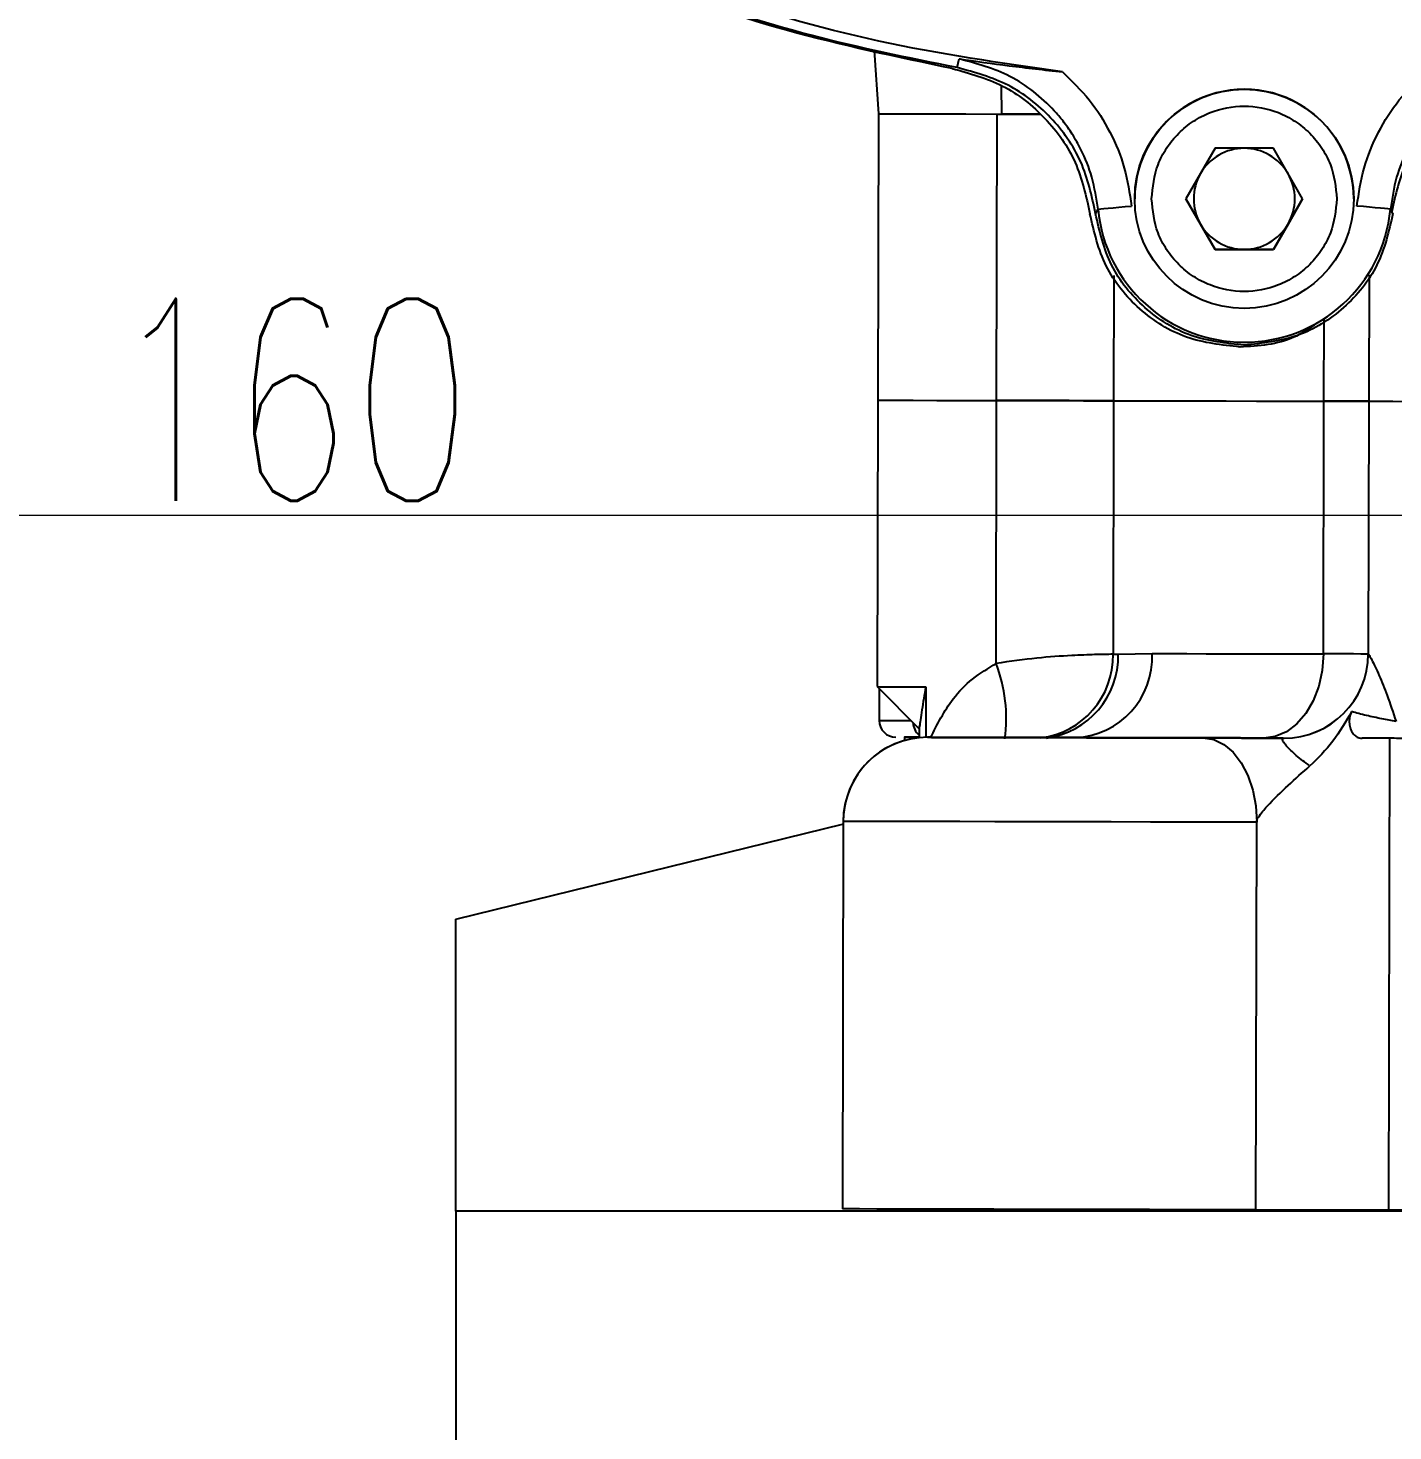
# Model space of a CAD drawing. Header units: millimetres. Extents: x 5659 to 7608, y 3628 to 5007.
# Drawn here: x 6168.6 to 6249.6, y 4589.6 to 4672.9 of the extents above; entities that cross this region are included whole.
import ezdxf

# ---------------------------------------------------------------- set-up
doc = ezdxf.new("R2010")
doc.units = ezdxf.units.MM
doc.layers.add('AM_5', color=3, linetype='Continuous', lineweight=25)
doc.styles.add('SLDTEXTSTYLE1', font='txt.shx', dxfattribs={"width": 0.7, "bigfont": 'gbcbig.shx'})
doc.dimstyles.new('SLDDIMSTYLE12$0', dxfattribs={"dimtxt": 12, "dimasz": 10, "dimexe": 0, "dimexo": 0.0625, "dimgap": 0.875, "dimtad": 1, "dimdec": 1, "dimlfac": 1.8, "dimrnd": 1e-09, "dimzin": 12, "dimdsep": 46, "dimtxsty": 'SLDTEXTSTYLE1', "dimcen": 0.09, "dimdle": 8.16, "dimclrd": 3, "dimclre": 3, "dimadec": 0, "dimazin": 3, "dimtfac": 1, "dimtdec": 1, "dimtofl": 0, "dimtmove": 0, "dimatfit": 3, "dimfxl": 0, "dimfrac": 2, "dimtolj": 1, "dimlwd": 5, "dimlwe": 5, "dimarcsym": 0})

# ---------------------------------------------------------------- blocks, each defined once
blk = doc.blocks.new('*D59')
at = {"layer": 'AM_5', "color": 3, "linetype": 'Continuous', "lineweight": 5, "transparency": 16777216}
for p, q in [((6119.542, 4667.946), (6119.542, 4643.946)), ((6271.464, 4643.946), (6129.542, 4643.946))]:
    blk.add_line(p, q, dxfattribs=at)
at = {"layer": 'AM_5', "color": 3, "lineweight": 5, "transparency": 16777216}
blk.add_line((6281.464, 4631.233), (6281.464, 4643.946), dxfattribs=at)
at = {"layer": 'AM_5', "color": 3, "transparency": 16777216}
for points in [[(6129.542, 4645.612), (6129.542, 4642.279), (6119.542, 4643.946)], [(6271.464, 4645.612), (6271.464, 4642.279), (6281.464, 4643.946)]]:
    blk.add_solid(points, dxfattribs=at)
at = {"layer": 'Defpoints', "color": 0, "transparency": 16777216}
for p in [(6119.542, 4668.009), (6119.542, 4643.946), (6281.464, 4631.17)]:
    blk.add_point(p, dxfattribs=at)
at = {"layer": 'AM_5', "color": 0, "transparency": 16777216, "insert": (6184.18, 4650.821), "char_height": 12, "attachment_point": 5, "style": 'SLDTEXTSTYLE1'}
blk.add_mtext('\\A1;160', dxfattribs=at)

msp = doc.modelspace()

# ---------------------------------------------------------------- linework, layer by layer
at = {"color": 7, "linetype": 'Continuous', "lineweight": 25}
for p, q in [((6218.787, 4671.554), (6219.042, 4667.797)), ((6223.728, 4670.535), (6223.848, 4671.052)), ((6226.377, 4667.781), (6226.354, 4669.464)), ((6219.042, 4667.797), (6219.006, 4650.797)), ((6226.062, 4650.781), (6226.098, 4667.781)), ((6228.593, 4667.776), (6226.377, 4667.781)), ((6239.024, 4665.749), (6237.292, 4662.749)), ((6242.488, 4665.749), (6239.024, 4665.749)), ((6244.22, 4662.749), (6242.488, 4665.749)), ((6234.256, 4662.756), (6234.256, 4662.756)), ((6237.292, 4662.749), (6239.024, 4659.749)), ((6238.158, 4661.249), (6237.292, 4662.749)), ((6242.488, 4659.749), (6244.22, 4662.749)), ((6244.22, 4662.749), (6243.354, 4661.249)), ((6247.256, 4662.742), (6247.256, 4662.742)), ((6231.931, 4661.884), (6232.08, 4662.134)), ((6249.582, 4661.884), (6249.433, 4662.134)), ((6239.024, 4659.749), (6238.158, 4661.249)), ((6243.354, 4661.249), (6242.488, 4659.749)), ((6239.024, 4659.749), (6242.488, 4659.749)), ((6239.024, 4659.749), (6239.024, 4659.749)), ((6240.756, 4659.749), (6239.024, 4659.749)), ((6242.488, 4659.749), (6240.756, 4659.749)), ((6242.488, 4659.749), (6242.488, 4659.749)), ((6233.016, 4658.193), (6233, 4650.767)), ((6248.165, 4658.231), (6248.149, 4650.734)), ((6245.484, 4650.74), (6245.494, 4655.601)), ((6219.006, 4650.797), (6218.969, 4633.797)), ((6226.028, 4635.173), (6226.062, 4650.781)), ((6233, 4650.767), (6232.968, 4635.717)), ((6245.452, 4635.74), (6245.484, 4650.74)), ((6245.484, 4650.74), (6245.492, 4650.74)), ((6248.149, 4650.734), (6248.117, 4635.734)), ((6232.968, 4635.717), (6233.281, 4635.716)), ((6233.281, 4635.716), (6235.288, 4635.762)), ((6218.969, 4633.797), (6221.464, 4631.291)), ((6219.091, 4633.675), (6219.087, 4631.797)), ((6221.859, 4633.79), (6221.852, 4630.789)), ((6221.464, 4631.432), (6221.463, 4630.766)), ((6220.585, 4630.793), (6220.584, 4630.598)), ((6230.749, 4630.771), (6230.742, 4630.771)), ((6231.681, 4630.77), (6231.085, 4630.771)), ((6241.914, 4630.747), (6241.91, 4630.747)), ((6243.11, 4630.745), (6243.11, 4630.745)), ((6243.11, 4630.745), (6243.11, 4630.745)), ((6249.381, 4630.731), (6249.322, 4602.731)), ((6216.955, 4625.801), (6216.906, 4602.801)), ((6216.955, 4625.801), (6216.955, 4625.801)), ((6241.447, 4602.748), (6241.496, 4625.748)), ((6193.969, 4602.663), (6193.969, 4585.663)), ((6368.969, 4602.663), (6193.969, 4602.663)), ((6249.322, 4602.731), (6241.447, 4602.748))]:
    msp.add_line(p, q, dxfattribs=at)
at = {"linetype": 'ByBlock'}
for p, q in [((6193.969, 4620), (6216.999, 4625.651)), ((6193.969, 4602.663), (6193.969, 4620))]:
    msp.add_line(p, q, dxfattribs=at)
at = {"color": 7, "linetype": 'Continuous', "lineweight": 25, "flags": 128}
for points in [[(6219.042, 4667.797), (6219.051, 4667.797), (6219.349, 4667.796), (6220.055, 4667.794), (6221.138, 4667.792), (6222.55, 4667.789), (6224.228, 4667.785), (6226.098, 4667.781)], [(6226.098, 4667.781), (6227.279, 4667.779), (6228.402, 4667.777), (6228.655, 4667.776)], [(6232.08, 4662.134), (6232.124, 4662.138), (6232.241, 4662.149), (6232.427, 4662.167), (6232.675, 4662.19), (6232.975, 4662.219), (6233.317, 4662.251), (6233.686, 4662.286), (6234.071, 4662.322)], [(6249.433, 4662.134), (6249.389, 4662.138), (6249.271, 4662.149), (6249.085, 4662.167), (6248.838, 4662.19), (6248.537, 4662.219), (6248.196, 4662.251), (6247.826, 4662.286), (6247.442, 4662.322)], [(6219.006, 4650.797), (6219.015, 4650.797), (6219.312, 4650.796), (6220.018, 4650.794), (6221.101, 4650.792), (6222.514, 4650.789), (6224.192, 4650.785), (6226.062, 4650.781)], [(6219.006, 4650.797), (6219.015, 4650.797), (6219.312, 4650.796), (6220.018, 4650.794), (6221.101, 4650.792), (6222.514, 4650.789), (6224.192, 4650.785), (6226.062, 4650.781)], [(6226.062, 4650.781), (6227.243, 4650.779), (6228.365, 4650.777), (6229.412, 4650.774), (6230.367, 4650.772), (6231.216, 4650.77), (6231.945, 4650.769), (6232.543, 4650.768), (6233, 4650.767)], [(6233, 4650.767), (6232.543, 4650.768), (6231.945, 4650.769), (6231.216, 4650.77), (6230.367, 4650.772), (6229.412, 4650.774), (6228.365, 4650.777), (6227.243, 4650.779), (6226.062, 4650.781)], [(6233, 4650.767), (6234.015, 4650.764), (6235.195, 4650.762), (6236.536, 4650.759), (6238.035, 4650.756), (6239.685, 4650.752), (6241.481, 4650.748), (6243.416, 4650.744), (6245.484, 4650.74)], [(6233, 4650.767), (6234.015, 4650.764), (6235.195, 4650.762), (6236.536, 4650.759), (6238.035, 4650.756), (6239.685, 4650.752), (6241.481, 4650.748), (6243.416, 4650.744), (6245.484, 4650.74)], [(6245.484, 4650.74), (6246.165, 4650.738), (6246.765, 4650.737), (6247.28, 4650.736), (6247.704, 4650.735), (6248.033, 4650.734), (6248.149, 4650.734)], [(6248.149, 4650.734), (6248.034, 4650.734), (6247.707, 4650.735), (6247.284, 4650.736), (6246.77, 4650.737), (6246.171, 4650.738), (6245.492, 4650.74)], [(6248.149, 4650.734), (6248.287, 4650.734), (6248.77, 4650.733), (6249.58, 4650.731), (6250.681, 4650.729), (6252.024, 4650.726), (6253.549, 4650.722), (6255.19, 4650.719), (6256.873, 4650.715), (6258.523, 4650.712), (6260.069, 4650.709), (6261.441, 4650.706)], [(6248.151, 4650.734), (6248.287, 4650.734), (6248.77, 4650.733), (6249.58, 4650.731), (6250.681, 4650.729), (6252.024, 4650.726), (6253.549, 4650.722), (6255.19, 4650.719), (6256.873, 4650.715), (6258.523, 4650.712), (6260.069, 4650.709), (6261.441, 4650.706)], [(6235.288, 4635.762), (6236.273, 4635.76), (6237.345, 4635.757), (6238.501, 4635.755), (6239.738, 4635.752), (6241.054, 4635.749), (6242.447, 4635.746), (6243.914, 4635.743), (6245.452, 4635.74)], [(6245.452, 4635.74), (6245.382, 4634.765), (6245.179, 4633.827), (6244.851, 4632.963), (6244.41, 4632.207), (6243.874, 4631.586), (6243.262, 4631.125), (6242.599, 4630.842), (6241.91, 4630.747)], [(6248.117, 4635.734), (6248.001, 4635.734), (6247.672, 4635.735), (6247.248, 4635.736), (6246.733, 4635.737), (6246.132, 4635.738), (6245.452, 4635.74)], [(6218.969, 4633.797), (6219.159, 4633.796), (6219.722, 4633.795), (6220.633, 4633.793), (6221.859, 4633.79)], [(6219.087, 4631.797), (6219.134, 4631.796), (6219.477, 4631.796), (6220.137, 4631.794), (6220.965, 4631.792)], [(6221.463, 4630.791), (6221.363, 4630.792), (6220.806, 4630.793), (6220.587, 4630.793), (6220.719, 4630.793), (6221.194, 4630.792), (6221.463, 4630.791)], [(6230.799, 4630.771), (6231.406, 4630.77), (6232.409, 4630.768), (6233.125, 4630.767), (6233.516, 4630.766), (6233.56, 4630.766), (6233.255, 4630.766), (6232.617, 4630.768), (6231.681, 4630.77)], [(6238.326, 4630.755), (6238.947, 4630.658), (6239.543, 4630.372), (6240.091, 4629.909), (6240.572, 4629.286), (6240.966, 4628.527), (6241.258, 4627.662), (6241.437, 4626.724), (6241.496, 4625.748)], [(6241.496, 4625.748), (6239.564, 4625.752), (6237.445, 4625.757), (6235.19, 4625.762), (6232.855, 4625.767), (6230.498, 4625.772), (6228.176, 4625.777), (6225.949, 4625.781), (6223.869, 4625.786), (6221.989, 4625.79), (6220.356, 4625.793), (6219.009, 4625.796), (6217.982, 4625.798), (6217.3, 4625.8), (6216.98, 4625.801), (6216.955, 4625.801)], [(6241.447, 4602.748), (6239.515, 4602.752), (6237.396, 4602.757), (6235.141, 4602.762), (6232.806, 4602.767), (6230.449, 4602.772), (6228.127, 4602.777), (6225.899, 4602.781), (6223.82, 4602.786), (6221.94, 4602.79), (6220.307, 4602.793), (6218.96, 4602.796), (6217.932, 4602.799), (6217.25, 4602.8), (6216.93, 4602.801), (6216.906, 4602.801)], [(6262.755, 4602.703), (6262.372, 4602.704), (6261.612, 4602.705), (6260.517, 4602.707), (6259.156, 4602.71), (6257.608, 4602.714), (6255.966, 4602.717), (6254.329, 4602.721), (6252.795, 4602.724), (6251.456, 4602.727), (6250.392, 4602.729), (6249.666, 4602.731), (6249.322, 4602.731)]]:
    msp.add_lwpolyline(points, dxfattribs=at)
at = {"color": 7, "linetype": 'Continuous', "lineweight": 25}
msp.add_circle((6240.756, 4662.749), 6.5, dxfattribs=at)
for centre, radius, start, end in [((6240.756, 4662.749), 6.5, 359.93876, 180), ((6240.756, 4662.749), 3, 90, 150), ((6240.756, 4662.749), 3, 30, 90), ((6240.756, 4662.749), 3, 150, 210), ((6240.756, 4662.749), 3, 330, 30), ((6240.756, 4662.955), 8.715, 185.40246, 354.59754), ((6240.756, 4662.749), 3, 210, 270), ((6240.756, 4662.749), 3, 270, 330), ((6217.487, 4631.896), 9.148, 352.43919, 20.99236), ((6228.057, 4635.624), 4.912, 277.26115, 1.08356), ((6228.38, 4635.61), 4.902, 277.47784, 1.23352), ((6230.511, 4635.547), 4.782, 272.85392, 2.57258), ((6243.117, 4635.745), 5, 269.87751, 359.87751), ((6243.12, 4635.744), 4.999, 269.88745, 359.88744), ((6248.124, 4638.126), 2.391, 269.82061, 269.88705), ((6220.087, 4631.794), 1, 179.87751, 269.87751), ((6222.143, 4631.725), 1.051, 183.37387, 229.71634), ((6221.955, 4625.79), 5, 89.87751, 179.87751), ((6221.955, 4625.791), 5, 105.91096, 179.87751)]:
    msp.add_arc(centre, radius, start, end, dxfattribs=at)
for points in [[(6229.967, 4670.281), (6226.315, 4670.805), (6219.012, 4671.853), (6208.369, 4674.973), (6198.126, 4679.181), (6188.425, 4684.536), (6179.386, 4690.941), (6171.124, 4698.322), (6163.743, 4706.584), (6157.338, 4715.623), (6151.982, 4725.324), (6147.775, 4735.567), (6144.655, 4746.21), (6143.607, 4753.514), (6143.083, 4757.165)], [(6223.424, 4670.484), (6220.13, 4671.17), (6213.542, 4672.543), (6203.989, 4675.863), (6194.806, 4680.067), (6186.103, 4685.203), (6177.966, 4691.192), (6170.482, 4697.98), (6163.726, 4705.493), (6157.772, 4713.656), (6152.673, 4722.38), (6148.509, 4731.582), (6145.229, 4741.148), (6143.884, 4747.742), (6143.212, 4751.04)], [(6223.728, 4670.535), (6220.815, 4671.123), (6214.987, 4672.298), (6206.492, 4675.051), (6198.264, 4678.498), (6190.393, 4682.699), (6182.892, 4687.544), (6178.299, 4691.318), (6176.002, 4693.205)], [(6223.424, 4670.484), (6224.452, 4670.201), (6226.508, 4669.637), (6229.041, 4667.62), (6230.919, 4664.982), (6231.372, 4662.899), (6231.599, 4661.857)], [(6240.513, 4653.955), (6239.427, 4654.072), (6237.256, 4654.305), (6234.444, 4656.088), (6232.337, 4658.666), (6231.845, 4660.794), (6231.599, 4661.857)], [(6240.756, 4654.064), (6239.681, 4654.178), (6237.53, 4654.405), (6234.744, 4656.169), (6232.657, 4658.722), (6232.173, 4660.83), (6231.931, 4661.884)], [(6249.582, 4661.884), (6249.34, 4660.83), (6248.855, 4658.722), (6246.769, 4656.169), (6243.982, 4654.405), (6241.832, 4654.178), (6240.756, 4654.064)], [(6238.326, 4630.755), (6239.058, 4630.753), (6240.522, 4630.75), (6242.248, 4630.747), (6243.11, 4630.745)]]:
    msp.add_open_spline(points, degree=3, dxfattribs=at)
for points, knots in [([(6223.848, 4671.052), (6224.819, 4670.915), (6226.752, 4670.642), (6228.899, 4670.401), (6229.967, 4670.281)], [0, 0, 0, 0, 0.502443, 1, 1, 1, 1]), ([(6232.08, 4662.134), (6231.983, 4662.775), (6231.799, 4663.998), (6231.197, 4665.478), (6230.581, 4666.567), (6230.039, 4667.333), (6228.945, 4668.62), (6226.986, 4670.2), (6224.879, 4670.772), (6223.848, 4671.052)], [0, 0, 0, 0, 0.149059, 0.284486, 0.365253, 0.437407, 0.500452, 0.755467, 1, 1, 1, 1]), ([(6257.665, 4671.052), (6256.631, 4670.777), (6255.238, 4670.406), (6253.704, 4669.451), (6252.824, 4668.773), (6251.985, 4667.958), (6251.159, 4666.939), (6250.376, 4665.628), (6249.714, 4663.999), (6249.53, 4662.775), (6249.433, 4662.134)], [0, 0, 0, 0, 0.24429, 0.329036, 0.41449, 0.500125, 0.597992, 0.71577, 0.851072, 1, 1, 1, 1]), ([(6231.931, 4661.884), (6231.704, 4662.93), (6231.252, 4665.018), (6229.373, 4667.667), (6226.829, 4669.688), (6224.763, 4670.252), (6223.728, 4670.535)], [0, 0, 0, 0, 0.250065, 0.499446, 0.749386, 1, 1, 1, 1]), ([(6229.967, 4670.281), (6230.519, 4669.747), (6231.621, 4668.682), (6232.841, 4666.726), (6233.727, 4664.597), (6233.956, 4663.082), (6234.071, 4662.322)], [0, 0, 0, 0, 0.250755, 0.499989, 0.749233, 1, 1, 1, 1]), ([(6247.442, 4662.322), (6247.557, 4663.082), (6247.786, 4664.597), (6248.672, 4666.726), (6249.892, 4668.682), (6250.993, 4669.747), (6251.546, 4670.281)], [0, 0, 0, 0, 0.250767, 0.500011, 0.749245, 1, 1, 1, 1]), ([(6257.671, 4670.41), (6256.642, 4670.133), (6254.584, 4669.577), (6252.044, 4667.57), (6250.184, 4664.996), (6249.732, 4662.978), (6249.513, 4662)], [0, 0, 0, 0, 0.253769, 0.507538, 0.761308, 1, 1, 1, 1]), ([(6235.256, 4662.749), (6235.329, 4663.441), (6235.442, 4664.505), (6236.128, 4665.786), (6236.838, 4666.666), (6237.719, 4667.381), (6239, 4668.045), (6240.756, 4668.382), (6242.512, 4668.045), (6243.793, 4667.381), (6244.674, 4666.666), (6245.384, 4665.786), (6246.069, 4664.505), (6246.182, 4663.441), (6246.256, 4662.749)], [0, 0, 0, 0, 0.119728, 0.18418, 0.25, 0.31582, 0.380272, 0.5, 0.619728, 0.68418, 0.75, 0.81582, 0.880272, 1, 1, 1, 1]), ([(6246.256, 4662.749), (6246.182, 4662.057), (6246.069, 4660.993), (6245.384, 4659.712), (6244.674, 4658.832), (6243.793, 4658.118), (6242.512, 4657.454), (6240.756, 4657.116), (6239, 4657.454), (6237.719, 4658.118), (6236.838, 4658.832), (6236.128, 4659.712), (6235.442, 4660.993), (6235.329, 4662.057), (6235.256, 4662.749)], [0, 0, 0, 0, 0.119728, 0.18418, 0.25, 0.31582, 0.380272, 0.5, 0.619728, 0.68418, 0.75, 0.81582, 0.880272, 1, 1, 1, 1]), ([(6244.929, 4655.268), (6244.528, 4654.998), (6243.222, 4654.116), (6241.622, 4654.021), (6240.513, 4653.955)], [0, 0, 0, 0, 0.307191, 1, 1, 1, 1]), ([(6222.135, 4630.751), (6222.537, 4631.557), (6223.184, 4632.852), (6224.586, 4634.297), (6225.548, 4634.881), (6226.028, 4635.173)], [0, 0, 0, 0, 0.452471, 0.726719, 1, 1, 1, 1]), ([(6230.528, 4635.645), (6229.86, 4635.605), (6228.525, 4635.526), (6226.86, 4635.291), (6226.028, 4635.173)], [0, 0, 0, 0, 0.500537, 1, 1, 1, 1]), ([(6232.968, 4635.717), (6232.65, 4635.715), (6232.065, 4635.713), (6231.011, 4635.666), (6230.528, 4635.645)], [0, 0, 0, 0, 0.542014, 1, 1, 1, 1]), ([(6248.119, 4635.734), (6248.135, 4635.717), (6248.168, 4635.682), (6248.32, 4635.406), (6248.524, 4634.993), (6248.831, 4634.314), (6249.268, 4633.238), (6249.594, 4632.256), (6249.769, 4631.73)], [0, 0, 0, 0, 0.1244738, 0.250966, 0.3714749, 0.5001039, 0.7321774, 1, 1, 1, 1]), ([(6221.859, 4633.79), (6221.777, 4633.32), (6221.612, 4632.367), (6221.474, 4631.369), (6221.481, 4631.415), (6221.483, 4631.432)], [0, 0, 0, 0, 0.378743, 0.767411, 1, 1, 1, 1]), ([(6247.131, 4632.318), (6246.78, 4631.71), (6246.065, 4630.473), (6245.126, 4629.555), (6244.649, 4629.089)], [0, 0, 0, 0, 0.491871, 1, 1, 1, 1]), ([(6247.131, 4632.318), (6247.089, 4632.223), (6247.005, 4632.032), (6246.977, 4631.695), (6247.026, 4631.369), (6247.154, 4631.081), (6247.346, 4630.865), (6247.555, 4630.751), (6247.693, 4630.739), (6247.748, 4630.735)], [0, 0, 0, 0, 0.14912, 0.298298, 0.446342, 0.594552, 0.744742, 0.898673, 1, 1, 1, 1]), ([(6249.769, 4631.73), (6249.494, 4631.781), (6248.926, 4631.887), (6247.927, 4632.094), (6247.409, 4632.24), (6247.131, 4632.318)], [0, 0, 0, 0, 0.304331, 0.628037, 1, 1, 1, 1]), ([(6220.605, 4630.793), (6220.724, 4630.793), (6220.934, 4630.793), (6221.302, 4630.792), (6221.463, 4630.791)], [0, 0, 0, 0, 0.563769, 1, 1, 1, 1]), ([(6224.509, 4630.785), (6224.142, 4630.785), (6223.387, 4630.787), (6222.579, 4630.789), (6222.058, 4630.79), (6221.904, 4630.79), (6222.129, 4630.79), (6222.712, 4630.788), (6223.594, 4630.786), (6224.718, 4630.784), (6226.068, 4630.781), (6227.655, 4630.778), (6229.455, 4630.774), (6231.382, 4630.77), (6233.333, 4630.766), (6235.193, 4630.762), (6236.891, 4630.758), (6237.856, 4630.756), (6238.326, 4630.755)], [0, 0, 0, 0, 0.058661, 0.120493, 0.184636, 0.25, 0.315364, 0.379507, 0.441339, 0.5, 0.558661, 0.620493, 0.684636, 0.75, 0.815364, 0.879507, 0.941339, 1, 1, 1, 1]), ([(6230.742, 4630.771), (6230.782, 4630.771), (6230.878, 4630.771), (6229.769, 4630.773), (6227.716, 4630.778), (6225.57, 4630.782), (6224.509, 4630.785)], [0, 0, 0, 0, 0.193483, 0.464242, 0.735, 1, 1, 1, 1]), ([(6241.91, 4630.747), (6240.429, 4630.751), (6237.466, 4630.757), (6233.712, 4630.765), (6231.736, 4630.769), (6230.749, 4630.771)], [0, 0, 0, 0, 0.333233, 0.666755, 1, 1, 1, 1]), ([(6243.062, 4630.745), (6243.049, 4630.745), (6242.946, 4630.745), (6242.575, 4630.746), (6242.133, 4630.747), (6241.914, 4630.747)], [0, 0, 0, 0, 0.069205, 0.539409, 1, 1, 1, 1]), ([(6244.649, 4629.09), (6244.367, 4629.3), (6243.806, 4629.719), (6243.311, 4630.212), (6243.091, 4630.493), (6242.983, 4630.697), (6243.06, 4630.726), (6243.11, 4630.745)], [0, 0, 0, 0, 0.250311, 0.499842, 0.620219, 0.750773, 1, 1, 1, 1]), ([(6250.559, 4630.729), (6250.392, 4630.729), (6250.063, 4630.73), (6249.493, 4630.731), (6248.89, 4630.732), (6248.235, 4630.734), (6247.913, 4630.734), (6247.748, 4630.735)], [0, 0, 0, 0, 0.182654, 0.360866, 0.578026, 0.783693, 1, 1, 1, 1]), ([(6241.496, 4625.748), (6241.501, 4625.791), (6241.513, 4625.903), (6241.712, 4626.255), (6242.722, 4627.388), (6243.784, 4628.326), (6244.649, 4629.09)], [0, 0, 0, 0, 0.023667, 0.060629, 0.235966, 1, 1, 1, 1])]:
    msp.add_open_spline(points, degree=3, knots=knots, dxfattribs=at)

# ---------------------------------------------------------------- dimensions: what is measured, and where the dimension line sits
at = {"layer": 'AM_5'}
dim = msp.add_linear_dim(base=(6119.542, 4643.946), p1=(6281.464, 4631.17), p2=(6119.542, 4668.009), text='160', dimstyle='SLDDIMSTYLE12$0', override={"dimlfac": 1}, dxfattribs=at)
dim.commit()
dim.dimension.update_dxf_attribs({"geometry": '*D59', "text_midpoint": (6184.18, 4643.946), "dimtype": 160})

doc.saveas('drawing.dxf')
